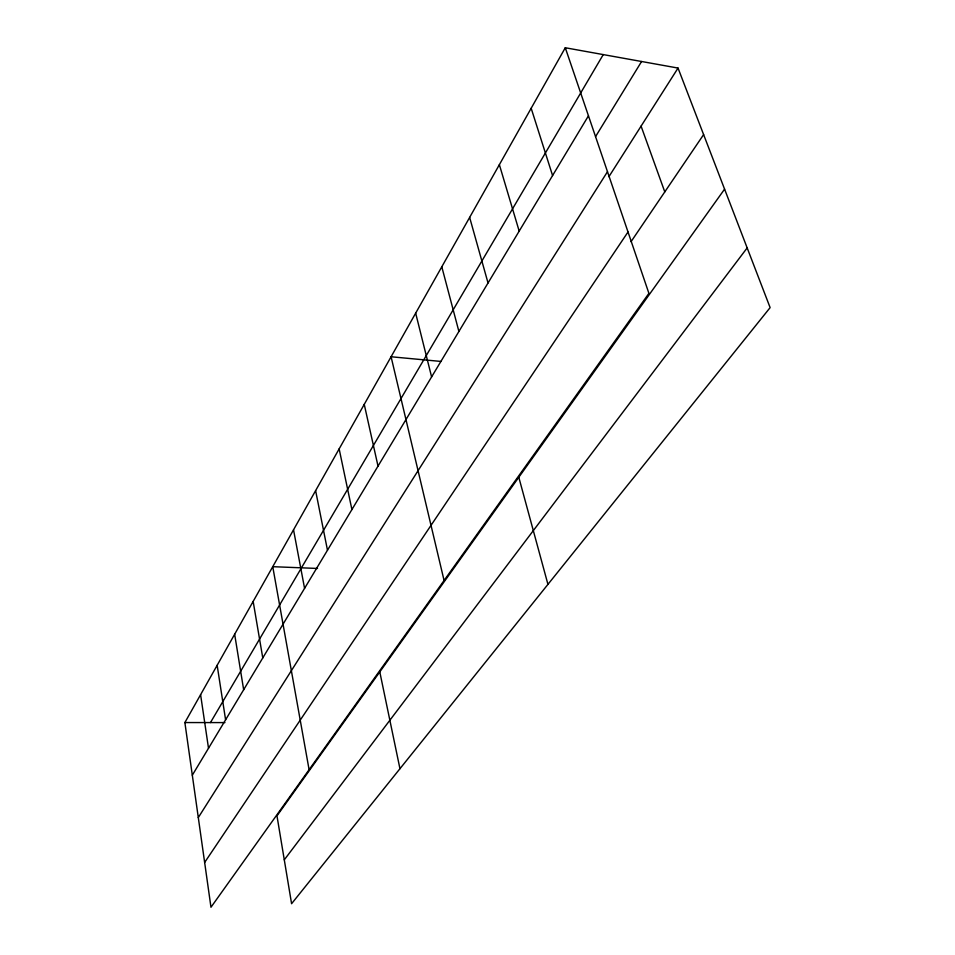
<?xml version="1.0" encoding="UTF-8"?>
<svg xmlns="http://www.w3.org/2000/svg" width="955" height="955" viewBox="0 0 955 955"><rect width="100%" height="100%" fill="white"/><g stroke="black" fill="none" stroke-linecap="round" stroke-linejoin="round"><path stroke-width="1.43" d="M565.288 47.75L648.911 293.364L210.971 907.25L184.876 722.553L565.288 47.75L678.038 68.068L770.124 307.617L291.585 903.705L276.974 815.845L724.582 189.138M210.47 722.577L603.25 54.59M192.313 775.209L588.459 115.818M595.574 136.589L641.581 61.502M198.294 817.576L607.487 171.697M608.908 176.687L678.038 68.068M204.645 862.461L628.008 232.005M631.04 241.687L703.62 134.595M284.292 859.822L747.168 247.906M184.876 722.553L224.938 722.589M317.526 568.452L272.748 566.685L309.098 769.694M441.055 361.444L391.084 356.764L444.075 580.473M641.08 126.132L664.787 191.895M531.171 108.261L552.575 175.541M499.37 164.678L519.186 231.122M469.645 217.406L488.029 282.978M518.804 477.261L547.943 584.376M441.795 266.803L458.901 331.469M415.664 313.156L431.6 376.903M364.249 404.371L378.013 466.112M339.144 448.898L351.906 509.564M379.792 671.902L399.954 768.715M315.616 490.631L327.481 550.223M293.531 529.822L304.573 588.364M253.159 601.447L262.768 657.935M234.655 634.251L243.656 689.749M217.155 665.289L225.595 719.819M200.598 694.679L208.512 748.254"/></g></svg>
